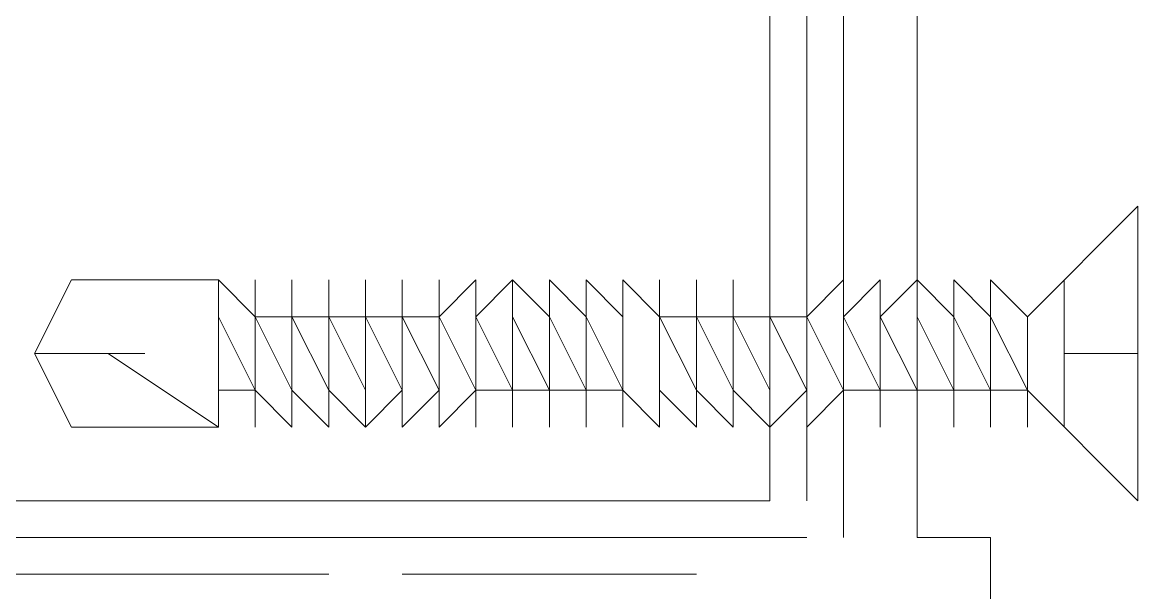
# Model space of a CAD drawing. Header units: millimetres. Extents: x 906 to 41302, y 848 to 28850.
# Drawn here: x 18490.86 to 18522.96, y 17351.92 to 17368.32 of the extents above; entities that cross this region are included whole.
import ezdxf

# ---------------------------------------------------------------- set-up
doc = ezdxf.new("R2010")
doc.units = ezdxf.units.MM
doc.layers.add('PDF_X-단위세대$및$주동평면도$A-DOOR', color=7, linetype='Continuous')

msp = doc.modelspace()

# ---------------------------------------------------------------- linework, layer by layer
at = {"layer": 'PDF_X-단위세대$및$주동평면도$A-DOOR', "lineweight": 9}
for points in [[(18477.453, 17354.561), (18477.453, 17384.194), (18478.512, 17384.194), (18478.512, 17354.561), (18512.378, 17354.561), (18512.378, 17395.836), (18508.145, 17395.836), (18508.145, 17396.894), (18512.378, 17396.894)], [(18514.495, 17353.503), (18514.495, 17396.894)], [(18513.437, 17395.836), (18513.437, 17354.561)], [(18516.612, 17395.836), (18516.612, 17353.503), (18518.728, 17353.503), (18518.728, 17350.328), (18515.553, 17349.269), (18515.553, 17350.328)], [(18519.787, 17357.736), (18522.962, 17354.561), (18522.962, 17363.028), (18519.787, 17359.853), (18519.787, 17357.736), (18522.962, 17354.561), (18522.962, 17363.028), (18519.787, 17359.853), (18519.787, 17358.794)], [(18522.962, 17363.028), (18522.962, 17363.028)], [(18492.27, 17360.911), (18492.27, 17360.911)], [(18496.503, 17360.911), (18496.503, 17360.911)], [(18496.503, 17360.911), (18496.503, 17360.911)], [(18496.503, 17360.911), (18496.503, 17360.911)], [(18496.503, 17360.911), (18496.503, 17360.911)], [(18496.503, 17360.911), (18496.503, 17360.911)], [(18497.562, 17360.911), (18497.562, 17360.911)], [(18497.562, 17360.911), (18497.562, 17360.911)], [(18497.562, 17360.911), (18497.562, 17360.911)], [(18497.562, 17360.911), (18497.562, 17360.911)], [(18498.62, 17360.911), (18498.62, 17360.911)], [(18498.62, 17360.911), (18498.62, 17360.911)], [(18499.678, 17360.911), (18499.678, 17360.911)], [(18499.678, 17357.736), (18499.678, 17359.853), (18499.678, 17360.911)], [(18499.678, 17360.911), (18499.678, 17360.911)], [(18500.737, 17360.911), (18500.737, 17360.911)], [(18500.737, 17360.911), (18500.737, 17360.911)], [(18500.737, 17360.911), (18500.737, 17360.911)], [(18500.737, 17360.911), (18500.737, 17360.911)], [(18501.795, 17356.678), (18502.853, 17357.736), (18502.853, 17359.853), (18503.912, 17357.736), (18503.912, 17359.853), (18504.97, 17357.736), (18504.97, 17359.853), (18504.97, 17360.911), (18503.912, 17359.853), (18503.912, 17360.911), (18502.853, 17359.853), (18501.795, 17359.853), (18501.795, 17357.736)], [(18501.795, 17360.911), (18501.795, 17360.911)], [(18501.795, 17360.911), (18501.795, 17360.911)], [(18502.853, 17360.911), (18502.853, 17360.911)], [(18502.853, 17360.911), (18502.853, 17360.911)], [(18503.912, 17360.911), (18503.912, 17360.911)], [(18503.912, 17360.911), (18503.912, 17360.911)], [(18504.97, 17360.911), (18504.97, 17360.911)], [(18504.97, 17360.911), (18504.97, 17360.911)], [(18504.97, 17360.911), (18504.97, 17360.911)], [(18504.97, 17360.911), (18504.97, 17360.911)], [(18504.97, 17360.911), (18504.97, 17360.911)], [(18504.97, 17360.911), (18504.97, 17360.911)], [(18506.028, 17360.911), (18506.028, 17360.911)], [(18506.028, 17360.911), (18506.028, 17360.911)], [(18506.028, 17360.911), (18506.028, 17360.911)], [(18506.028, 17360.911), (18506.028, 17360.911)], [(18507.087, 17360.911), (18507.087, 17360.911)], [(18507.087, 17359.853), (18508.145, 17357.736), (18508.145, 17359.853), (18508.145, 17360.911), (18508.145, 17359.853), (18508.145, 17360.911), (18509.203, 17359.853)], [(18507.087, 17360.911), (18507.087, 17360.911)], [(18508.145, 17360.911), (18508.145, 17360.911)], [(18509.203, 17360.911), (18509.203, 17360.911)], [(18509.203, 17360.911), (18509.203, 17360.911)], [(18509.203, 17360.911), (18509.203, 17360.911)], [(18509.203, 17360.911), (18509.203, 17360.911)], [(18510.262, 17360.911), (18510.262, 17360.911)], [(18510.262, 17360.911), (18510.262, 17360.911)], [(18510.262, 17360.911), (18510.262, 17360.911)], [(18510.262, 17360.911), (18510.262, 17360.911)], [(18511.32, 17360.911), (18511.32, 17360.911)], [(18512.378, 17359.853), (18512.378, 17360.911), (18512.378, 17359.853), (18511.32, 17359.853), (18511.32, 17357.736)], [(18511.32, 17360.911), (18511.32, 17360.911)], [(18512.378, 17360.911), (18512.378, 17360.911)], [(18512.378, 17360.911), (18512.378, 17360.911)], [(18512.378, 17360.911), (18512.378, 17360.911)], [(18512.378, 17360.911), (18512.378, 17360.911)], [(18513.437, 17360.911), (18513.437, 17360.911)], [(18513.437, 17360.911), (18513.437, 17360.911)], [(18513.437, 17360.911), (18513.437, 17360.911)], [(18513.437, 17360.911), (18513.437, 17360.911)], [(18514.495, 17360.911), (18514.495, 17360.911)], [(18514.495, 17360.911), (18514.495, 17360.911)], [(18514.495, 17360.911), (18514.495, 17360.911)], [(18514.495, 17360.911), (18514.495, 17360.911)], [(18515.553, 17359.853), (18516.612, 17360.911), (18516.612, 17359.853), (18516.612, 17360.911), (18517.67, 17359.853), (18517.67, 17360.911), (18518.728, 17359.853)], [(18515.553, 17360.911), (18515.553, 17360.911)], [(18515.553, 17360.911), (18515.553, 17360.911)], [(18515.553, 17360.911), (18515.553, 17360.911)], [(18515.553, 17360.911), (18515.553, 17360.911)], [(18516.612, 17360.911), (18516.612, 17360.911)], [(18517.67, 17360.911), (18517.67, 17360.911)], [(18518.728, 17360.911), (18518.728, 17360.911)], [(18520.845, 17360.911), (18520.845, 17356.678)], [(18496.503, 17359.853), (18496.503, 17359.853)], [(18496.503, 17359.853), (18496.503, 17359.853)], [(18496.503, 17359.853), (18496.503, 17359.853)], [(18496.503, 17359.853), (18496.503, 17359.853)], [(18496.503, 17359.853), (18496.503, 17359.853)], [(18496.503, 17357.736), (18496.503, 17359.853), (18496.503, 17357.736)], [(18496.503, 17359.853), (18496.503, 17359.853)], [(18497.562, 17357.736), (18497.562, 17359.853), (18497.562, 17357.736)], [(18497.562, 17359.853), (18497.562, 17359.853)], [(18497.562, 17357.736), (18497.562, 17359.853), (18497.562, 17357.736)], [(18497.562, 17359.853), (18497.562, 17359.853)], [(18497.562, 17359.853), (18497.562, 17359.853)], [(18497.562, 17359.853), (18497.562, 17359.853)], [(18497.562, 17359.853), (18497.562, 17359.853)], [(18497.562, 17359.853), (18497.562, 17359.853)], [(18497.562, 17359.853), (18497.562, 17359.853)], [(18497.562, 17359.853), (18497.562, 17359.853)], [(18497.562, 17359.853), (18497.562, 17359.853)], [(18497.562, 17359.853), (18497.562, 17359.853)], [(18498.62, 17359.853), (18498.62, 17359.853)], [(18498.62, 17359.853), (18498.62, 17359.853)], [(18498.62, 17359.853), (18498.62, 17357.736)], [(18498.62, 17359.853), (18498.62, 17359.853)], [(18498.62, 17359.853), (18498.62, 17359.853)], [(18498.62, 17359.853), (18498.62, 17359.853)], [(18499.678, 17359.853), (18499.678, 17359.853)], [(18499.678, 17359.853), (18499.678, 17359.853)], [(18499.678, 17359.853), (18499.678, 17359.853)], [(18499.678, 17359.853), (18499.678, 17359.853)], [(18499.678, 17359.853), (18499.678, 17359.853)], [(18499.678, 17359.853), (18499.678, 17359.853)], [(18499.678, 17359.853), (18499.678, 17359.853)], [(18499.678, 17359.853), (18499.678, 17359.853)], [(18500.737, 17359.853), (18500.737, 17359.853)], [(18500.737, 17359.853), (18500.737, 17359.853)], [(18500.737, 17359.853), (18500.737, 17359.853)], [(18500.737, 17359.853), (18500.737, 17359.853)], [(18500.737, 17359.853), (18500.737, 17359.853)], [(18500.737, 17359.853), (18500.737, 17359.853)], [(18500.737, 17359.853), (18500.737, 17359.853)], [(18500.737, 17359.853), (18500.737, 17359.853)], [(18500.737, 17359.853), (18500.737, 17359.853)], [(18500.737, 17359.853), (18500.737, 17359.853)], [(18500.737, 17359.853), (18500.737, 17359.853)], [(18501.795, 17359.853), (18501.795, 17359.853)], [(18501.795, 17359.853), (18501.795, 17359.853)], [(18501.795, 17359.853), (18501.795, 17359.853)], [(18501.795, 17359.853), (18501.795, 17359.853)], [(18501.795, 17359.853), (18501.795, 17359.853)], [(18501.795, 17359.853), (18501.795, 17359.853)], [(18502.853, 17359.853), (18502.853, 17359.853)], [(18502.853, 17359.853), (18502.853, 17359.853)], [(18503.912, 17357.736), (18502.853, 17359.853), (18503.912, 17357.736)], [(18502.853, 17359.853), (18502.853, 17359.853)], [(18502.853, 17359.853), (18502.853, 17359.853)], [(18502.853, 17359.853), (18502.853, 17359.853)], [(18503.912, 17359.853), (18503.912, 17359.853)], [(18503.912, 17359.853), (18503.912, 17359.853)], [(18503.912, 17359.853), (18503.912, 17359.853)], [(18503.912, 17359.853), (18503.912, 17359.853)], [(18504.97, 17359.853), (18504.97, 17359.853)], [(18504.97, 17359.853), (18504.97, 17359.853)], [(18504.97, 17359.853), (18504.97, 17359.853)], [(18504.97, 17359.853), (18504.97, 17359.853)], [(18504.97, 17359.853), (18504.97, 17359.853)], [(18504.97, 17359.853), (18504.97, 17359.853)], [(18506.028, 17359.853), (18506.028, 17359.853)], [(18506.028, 17359.853), (18506.028, 17359.853)], [(18506.028, 17359.853), (18506.028, 17359.853)], [(18506.028, 17359.853), (18506.028, 17359.853)], [(18506.028, 17359.853), (18506.028, 17359.853)], [(18507.087, 17359.853), (18507.087, 17359.853)], [(18507.087, 17359.853), (18507.087, 17359.853)], [(18507.087, 17359.853), (18507.087, 17359.853)], [(18507.087, 17359.853), (18507.087, 17359.853)], [(18507.087, 17359.853), (18507.087, 17359.853)], [(18508.145, 17359.853), (18508.145, 17357.736), (18508.145, 17359.853)], [(18508.145, 17359.853), (18508.145, 17359.853)], [(18508.145, 17359.853), (18508.145, 17359.853)], [(18508.145, 17359.853), (18508.145, 17359.853)], [(18509.203, 17359.853), (18509.203, 17359.853)], [(18509.203, 17359.853), (18509.203, 17359.853)], [(18509.203, 17357.736), (18509.203, 17359.853), (18509.203, 17357.736)], [(18509.203, 17359.853), (18509.203, 17359.853)], [(18509.203, 17359.853), (18509.203, 17359.853)], [(18509.203, 17359.853), (18509.203, 17359.853)], [(18509.203, 17359.853), (18509.203, 17359.853)], [(18509.203, 17359.853), (18509.203, 17359.853)], [(18509.203, 17359.853), (18509.203, 17359.853)], [(18509.203, 17359.853), (18509.203, 17359.853)], [(18509.203, 17359.853), (18509.203, 17359.853)], [(18509.203, 17357.736), (18509.203, 17359.853), (18509.203, 17357.736)], [(18509.203, 17359.853), (18509.203, 17359.853)], [(18509.203, 17359.853), (18509.203, 17359.853)], [(18510.262, 17359.853), (18510.262, 17359.853)], [(18510.262, 17359.853), (18510.262, 17359.853)], [(18510.262, 17359.853), (18510.262, 17359.853)], [(18510.262, 17359.853), (18510.262, 17359.853)], [(18510.262, 17359.853), (18510.262, 17359.853)], [(18510.262, 17359.853), (18510.262, 17359.853)], [(18511.32, 17359.853), (18511.32, 17359.853)], [(18511.32, 17359.853), (18511.32, 17359.853)], [(18511.32, 17359.853), (18511.32, 17359.853)], [(18511.32, 17359.853), (18511.32, 17359.853)], [(18512.378, 17359.853), (18512.378, 17359.853)], [(18512.378, 17359.853), (18512.378, 17359.853)], [(18512.378, 17359.853), (18512.378, 17359.853)], [(18512.378, 17359.853), (18512.378, 17359.853)], [(18512.378, 17359.853), (18512.378, 17359.853)], [(18512.378, 17359.853), (18512.378, 17359.853)], [(18512.378, 17359.853), (18512.378, 17359.853)], [(18512.378, 17359.853), (18512.378, 17359.853)], [(18513.437, 17359.853), (18513.437, 17359.853)], [(18513.437, 17359.853), (18513.437, 17359.853)], [(18513.437, 17359.853), (18513.437, 17359.853)], [(18513.437, 17359.853), (18513.437, 17359.853)], [(18513.437, 17359.853), (18513.437, 17359.853)], [(18513.437, 17359.853), (18513.437, 17359.853)], [(18514.495, 17357.736), (18513.437, 17359.853), (18514.495, 17357.736)], [(18513.437, 17359.853), (18513.437, 17359.853)], [(18514.495, 17357.736), (18513.437, 17359.853), (18514.495, 17357.736)], [(18513.437, 17359.853), (18513.437, 17359.853)], [(18513.437, 17359.853), (18513.437, 17359.853)], [(18513.437, 17359.853), (18513.437, 17359.853)], [(18513.437, 17359.853), (18513.437, 17359.853)], [(18513.437, 17359.853), (18513.437, 17359.853)], [(18514.495, 17359.853), (18514.495, 17359.853)], [(18514.495, 17359.853), (18514.495, 17359.853)], [(18514.495, 17359.853), (18514.495, 17359.853)], [(18514.495, 17359.853), (18514.495, 17359.853)], [(18514.495, 17359.853), (18514.495, 17359.853)], [(18514.495, 17359.853), (18514.495, 17359.853)], [(18515.553, 17359.853), (18515.553, 17359.853)], [(18515.553, 17357.736), (18516.612, 17357.736), (18515.553, 17359.853), (18515.553, 17357.736), (18516.612, 17357.736), (18517.67, 17357.736), (18518.728, 17357.736)], [(18515.553, 17359.853), (18515.553, 17359.853)], [(18515.553, 17359.853), (18515.553, 17359.853)], [(18516.612, 17359.853), (18516.612, 17359.853)], [(18516.612, 17359.853), (18516.612, 17359.853)], [(18516.612, 17359.853), (18516.612, 17359.853)], [(18517.67, 17359.853), (18517.67, 17359.853)], [(18517.67, 17359.853), (18517.67, 17359.853)], [(18518.728, 17359.853), (18518.728, 17359.853)], [(18518.728, 17359.853), (18518.728, 17359.853)], [(18518.728, 17359.853), (18518.728, 17359.853)], [(18519.787, 17359.853), (18519.787, 17359.853)], [(18519.787, 17359.853), (18519.787, 17359.853)], [(18519.787, 17359.853), (18519.787, 17359.853)], [(18519.787, 17359.853), (18519.787, 17359.853)], [(18496.503, 17356.678), (18493.328, 17358.794), (18491.212, 17358.794), (18494.387, 17358.794)], [(18491.212, 17358.794), (18491.212, 17358.794)], [(18522.962, 17358.794), (18520.845, 17358.794), (18522.962, 17358.794)], [(18496.503, 17357.736), (18496.503, 17357.736)], [(18497.562, 17357.736), (18497.562, 17357.736)], [(18497.562, 17357.736), (18497.562, 17357.736)], [(18497.562, 17357.736), (18497.562, 17357.736)], [(18497.562, 17357.736), (18497.562, 17357.736)], [(18497.562, 17357.736), (18497.562, 17357.736)], [(18497.562, 17357.736), (18497.562, 17357.736)], [(18497.562, 17357.736), (18497.562, 17357.736)], [(18497.562, 17357.736), (18497.562, 17357.736)], [(18497.562, 17357.736), (18497.562, 17357.736)], [(18497.562, 17357.736), (18497.562, 17357.736)], [(18498.62, 17357.736), (18498.62, 17357.736)], [(18498.62, 17357.736), (18498.62, 17357.736)], [(18498.62, 17357.736), (18498.62, 17357.736)], [(18498.62, 17357.736), (18498.62, 17357.736)], [(18498.62, 17357.736), (18498.62, 17357.736)], [(18498.62, 17357.736), (18498.62, 17357.736)], [(18499.678, 17356.678), (18499.678, 17357.736), (18500.737, 17356.678), (18500.737, 17357.736)], [(18499.678, 17357.736), (18499.678, 17357.736)], [(18499.678, 17357.736), (18499.678, 17357.736)], [(18499.678, 17357.736), (18499.678, 17357.736)], [(18499.678, 17357.736), (18499.678, 17357.736)], [(18500.737, 17357.736), (18500.737, 17357.736)], [(18500.737, 17357.736), (18500.737, 17357.736)], [(18500.737, 17357.736), (18500.737, 17357.736)], [(18500.737, 17357.736), (18500.737, 17357.736)], [(18500.737, 17357.736), (18500.737, 17357.736)], [(18501.795, 17357.736), (18501.795, 17357.736)], [(18501.795, 17357.736), (18501.795, 17357.736)], [(18501.795, 17357.736), (18501.795, 17357.736)], [(18501.795, 17357.736), (18501.795, 17357.736)], [(18501.795, 17357.736), (18501.795, 17357.736)], [(18501.795, 17357.736), (18501.795, 17357.736)], [(18502.853, 17356.678), (18503.912, 17357.736)], [(18502.853, 17357.736), (18502.853, 17357.736)], [(18502.853, 17357.736), (18502.853, 17357.736)], [(18502.853, 17357.736), (18502.853, 17357.736)], [(18503.912, 17357.736), (18503.912, 17357.736)], [(18503.912, 17357.736), (18503.912, 17357.736)], [(18503.912, 17357.736), (18503.912, 17357.736)], [(18503.912, 17357.736), (18503.912, 17357.736)], [(18503.912, 17357.736), (18503.912, 17357.736)], [(18504.97, 17356.678), (18504.97, 17357.736)], [(18504.97, 17357.736), (18504.97, 17357.736)], [(18504.97, 17357.736), (18504.97, 17357.736)], [(18504.97, 17357.736), (18504.97, 17357.736)], [(18504.97, 17357.736), (18504.97, 17357.736)], [(18506.028, 17357.736), (18506.028, 17357.736)], [(18506.028, 17357.736), (18506.028, 17357.736)], [(18506.028, 17357.736), (18506.028, 17357.736)], [(18506.028, 17357.736), (18506.028, 17357.736)], [(18506.028, 17357.736), (18506.028, 17357.736)], [(18506.028, 17357.736), (18506.028, 17357.736)], [(18506.028, 17357.736), (18506.028, 17357.736)], [(18506.028, 17357.736), (18506.028, 17357.736)], [(18506.028, 17357.736), (18506.028, 17357.736)], [(18506.028, 17357.736), (18506.028, 17357.736)], [(18506.028, 17357.736), (18506.028, 17357.736)], [(18507.087, 17357.736), (18507.087, 17357.736)], [(18507.087, 17357.736), (18507.087, 17357.736)], [(18507.087, 17357.736), (18507.087, 17357.736)], [(18507.087, 17357.736), (18507.087, 17357.736)], [(18507.087, 17357.736), (18507.087, 17357.736)], [(18507.087, 17357.736), (18507.087, 17357.736)], [(18507.087, 17357.736), (18507.087, 17357.736)], [(18507.087, 17357.736), (18507.087, 17357.736)], [(18508.145, 17357.736), (18508.145, 17357.736)], [(18508.145, 17356.678), (18508.145, 17357.736)], [(18508.145, 17357.736), (18508.145, 17357.736)], [(18508.145, 17357.736), (18508.145, 17357.736)], [(18508.145, 17357.736), (18508.145, 17357.736)], [(18508.145, 17357.736), (18508.145, 17357.736)], [(18508.145, 17357.736), (18508.145, 17357.736)], [(18509.203, 17357.736), (18509.203, 17357.736)], [(18509.203, 17357.736), (18509.203, 17357.736)], [(18509.203, 17357.736), (18509.203, 17357.736)], [(18509.203, 17357.736), (18509.203, 17357.736)], [(18510.262, 17357.736), (18510.262, 17357.736)], [(18510.262, 17357.736), (18510.262, 17357.736)], [(18510.262, 17357.736), (18510.262, 17357.736)], [(18510.262, 17357.736), (18510.262, 17357.736)], [(18510.262, 17357.736), (18510.262, 17357.736)], [(18510.262, 17357.736), (18510.262, 17357.736)], [(18510.262, 17357.736), (18510.262, 17357.736)], [(18510.262, 17357.736), (18510.262, 17357.736)], [(18511.32, 17357.736), (18511.32, 17357.736)], [(18511.32, 17357.736), (18511.32, 17357.736)], [(18511.32, 17357.736), (18511.32, 17357.736)], [(18511.32, 17357.736), (18511.32, 17357.736)], [(18511.32, 17357.736), (18511.32, 17357.736)], [(18511.32, 17357.736), (18511.32, 17357.736)], [(18512.378, 17357.736), (18512.378, 17357.736)], [(18512.378, 17357.736), (18512.378, 17357.736)], [(18512.378, 17356.678), (18512.378, 17357.736)], [(18512.378, 17357.736), (18512.378, 17357.736)], [(18512.378, 17357.736), (18512.378, 17357.736)], [(18512.378, 17357.736), (18512.378, 17357.736)], [(18512.378, 17357.736), (18512.378, 17357.736)], [(18513.437, 17357.736), (18513.437, 17357.736)], [(18513.437, 17357.736), (18513.437, 17357.736)], [(18513.437, 17357.736), (18513.437, 17357.736)], [(18513.437, 17357.736), (18513.437, 17357.736)], [(18513.437, 17357.736), (18513.437, 17357.736)], [(18513.437, 17357.736), (18513.437, 17357.736)], [(18514.495, 17357.736), (18514.495, 17357.736)], [(18514.495, 17357.736), (18514.495, 17357.736)], [(18514.495, 17357.736), (18514.495, 17357.736)], [(18514.495, 17357.736), (18514.495, 17357.736)], [(18514.495, 17357.736), (18514.495, 17357.736)], [(18514.495, 17357.736), (18514.495, 17357.736)], [(18514.495, 17357.736), (18514.495, 17357.736)], [(18514.495, 17357.736), (18514.495, 17357.736)], [(18514.495, 17357.736), (18514.495, 17357.736)], [(18514.495, 17357.736), (18514.495, 17357.736)], [(18514.495, 17357.736), (18514.495, 17357.736)], [(18514.495, 17357.736), (18514.495, 17357.736)], [(18515.553, 17357.736), (18515.553, 17357.736)], [(18515.553, 17357.736), (18515.553, 17357.736)], [(18515.553, 17357.736), (18515.553, 17357.736)], [(18515.553, 17357.736), (18515.553, 17357.736)], [(18515.553, 17357.736), (18515.553, 17357.736)], [(18515.553, 17357.736), (18515.553, 17357.736)], [(18515.553, 17357.736), (18515.553, 17357.736)], [(18515.553, 17357.736), (18515.553, 17357.736)], [(18515.553, 17357.736), (18515.553, 17357.736)], [(18515.553, 17357.736), (18515.553, 17357.736)], [(18516.612, 17357.736), (18516.612, 17357.736)], [(18516.612, 17357.736), (18516.612, 17357.736)], [(18516.612, 17357.736), (18516.612, 17357.736)], [(18516.612, 17356.678), (18516.612, 17357.736), (18516.612, 17356.678)], [(18516.612, 17357.736), (18516.612, 17357.736)], [(18517.67, 17356.678), (18517.67, 17357.736), (18517.67, 17356.678)], [(18517.67, 17357.736), (18517.67, 17357.736)], [(18517.67, 17357.736), (18517.67, 17357.736)], [(18517.67, 17357.736), (18517.67, 17357.736)], [(18517.67, 17357.736), (18517.67, 17357.736)], [(18518.728, 17357.736), (18518.728, 17356.678), (18518.728, 17357.736)], [(18518.728, 17357.736), (18518.728, 17357.736)], [(18518.728, 17357.736), (18518.728, 17357.736)], [(18518.728, 17357.736), (18518.728, 17357.736)], [(18519.787, 17357.736), (18519.787, 17357.736)], [(18519.787, 17357.736), (18519.787, 17357.736)], [(18519.787, 17357.736), (18519.787, 17357.736)], [(18496.503, 17356.678), (18496.503, 17356.678)], [(18497.562, 17356.678), (18497.562, 17356.678)], [(18497.562, 17356.678), (18497.562, 17356.678)], [(18497.562, 17356.678), (18497.562, 17356.678)], [(18497.562, 17356.678), (18497.562, 17356.678)], [(18498.62, 17356.678), (18498.62, 17356.678)], [(18498.62, 17356.678), (18498.62, 17356.678)], [(18498.62, 17356.678), (18498.62, 17356.678)], [(18499.678, 17356.678), (18499.678, 17356.678)], [(18499.678, 17356.678), (18499.678, 17356.678)], [(18500.737, 17356.678), (18500.737, 17356.678)], [(18500.737, 17356.678), (18500.737, 17356.678)], [(18500.737, 17356.678), (18500.737, 17356.678)], [(18500.737, 17356.678), (18500.737, 17356.678)], [(18500.737, 17356.678), (18500.737, 17356.678)], [(18500.737, 17356.678), (18500.737, 17356.678)], [(18501.795, 17356.678), (18501.795, 17356.678)], [(18501.795, 17356.678), (18501.795, 17356.678)], [(18502.853, 17356.678), (18502.853, 17356.678)], [(18502.853, 17356.678), (18502.853, 17356.678)], [(18503.912, 17356.678), (18503.912, 17356.678)], [(18503.912, 17356.678), (18503.912, 17356.678)], [(18504.97, 17356.678), (18504.97, 17356.678)], [(18504.97, 17356.678), (18504.97, 17356.678)], [(18506.028, 17356.678), (18506.028, 17356.678)], [(18506.028, 17356.678), (18506.028, 17356.678)], [(18506.028, 17356.678), (18506.028, 17356.678)], [(18506.028, 17356.678), (18506.028, 17356.678)], [(18507.087, 17356.678), (18507.087, 17356.678)], [(18507.087, 17356.678), (18507.087, 17356.678)], [(18507.087, 17356.678), (18507.087, 17356.678)], [(18507.087, 17356.678), (18507.087, 17356.678)], [(18508.145, 17356.678), (18508.145, 17356.678)], [(18508.145, 17356.678), (18508.145, 17356.678)], [(18509.203, 17356.678), (18509.203, 17356.678)], [(18509.203, 17356.678), (18509.203, 17356.678)], [(18510.262, 17356.678), (18510.262, 17356.678)], [(18510.262, 17356.678), (18510.262, 17356.678)], [(18510.262, 17356.678), (18510.262, 17356.678)], [(18510.262, 17356.678), (18510.262, 17356.678)], [(18511.32, 17356.678), (18511.32, 17356.678)], [(18511.32, 17356.678), (18511.32, 17356.678)], [(18511.32, 17356.678), (18511.32, 17356.678)], [(18511.32, 17356.678), (18511.32, 17356.678)], [(18512.378, 17356.678), (18512.378, 17356.678)], [(18512.378, 17356.678), (18512.378, 17356.678)], [(18512.378, 17356.678), (18512.378, 17356.678)], [(18512.378, 17356.678), (18512.378, 17356.678)], [(18512.378, 17356.678), (18512.378, 17356.678)], [(18512.378, 17356.678), (18512.378, 17356.678)], [(18513.437, 17356.678), (18513.437, 17356.678)], [(18513.437, 17356.678), (18513.437, 17356.678)], [(18513.437, 17356.678), (18513.437, 17356.678)], [(18513.437, 17356.678), (18513.437, 17356.678)], [(18514.495, 17356.678), (18514.495, 17356.678)], [(18514.495, 17356.678), (18514.495, 17356.678)], [(18514.495, 17356.678), (18514.495, 17356.678)], [(18514.495, 17356.678), (18514.495, 17356.678)], [(18515.553, 17356.678), (18515.553, 17356.678)], [(18515.553, 17356.678), (18515.553, 17356.678)], [(18515.553, 17356.678), (18515.553, 17356.678)], [(18515.553, 17356.678), (18515.553, 17356.678)], [(18516.612, 17356.678), (18516.612, 17356.678)], [(18517.67, 17356.678), (18517.67, 17356.678)], [(18518.728, 17356.678), (18518.728, 17356.678)], [(18519.787, 17356.678), (18519.787, 17356.678)], [(18512.378, 17354.561), (18512.378, 17354.561)], [(18512.378, 17354.561), (18512.378, 17354.561)], [(18513.437, 17353.503), (18477.453, 17353.503)], [(18512.378, 17353.503), (18478.512, 17353.503)], [(18512.378, 17353.503), (18512.378, 17353.503)], [(18513.437, 17353.503), (18513.437, 17353.503)], [(18514.495, 17353.503), (18514.495, 17353.503)], [(18516.612, 17353.503), (18516.612, 17353.503)], [(18518.728, 17353.503), (18518.728, 17353.503)], [(18499.678, 17352.444), (18477.453, 17352.444)], [(18499.678, 17352.444), (18499.678, 17352.444)], [(18510.262, 17352.444), (18501.795, 17352.444)], [(18501.795, 17352.444), (18501.795, 17352.444)], [(18510.262, 17352.444), (18510.262, 17352.444)]]:
    msp.add_lwpolyline(points, dxfattribs=at)
for points in [[(18492.27, 17356.678), (18491.212, 17358.794), (18492.27, 17360.911), (18496.503, 17360.911), (18496.503, 17356.678)], [(18497.562, 17357.736), (18496.503, 17359.853), (18496.503, 17360.911), (18497.562, 17359.853), (18497.562, 17357.736), (18497.562, 17356.678)], [(18497.562, 17357.736), (18496.503, 17359.853), (18496.503, 17360.911), (18497.562, 17359.853), (18497.562, 17357.736), (18497.562, 17356.678)], [(18497.562, 17359.853), (18498.62, 17357.736), (18498.62, 17356.678), (18497.562, 17357.736), (18497.562, 17356.678), (18497.562, 17357.736), (18496.503, 17357.736), (18496.503, 17359.853), (18496.503, 17360.911), (18497.562, 17359.853), (18497.562, 17360.911)], [(18498.62, 17356.678), (18497.562, 17357.736), (18497.562, 17356.678), (18497.562, 17357.736), (18496.503, 17359.853), (18496.503, 17360.911), (18497.562, 17359.853), (18497.562, 17360.911), (18497.562, 17359.853), (18498.62, 17359.853), (18498.62, 17360.911), (18498.62, 17359.853), (18499.678, 17359.853), (18499.678, 17360.911), (18499.678, 17359.853), (18500.737, 17359.853), (18500.737, 17360.911), (18500.737, 17359.853), (18501.795, 17359.853), (18501.795, 17360.911), (18501.795, 17359.853), (18502.853, 17359.853), (18502.853, 17360.911), (18502.853, 17359.853), (18503.912, 17360.911), (18503.912, 17359.853), (18504.97, 17360.911), (18504.97, 17359.853), (18504.97, 17360.911), (18506.028, 17359.853), (18506.028, 17360.911), (18507.087, 17359.853), (18507.087, 17360.911), (18508.145, 17359.853), (18508.145, 17360.911), (18509.203, 17359.853), (18509.203, 17360.911), (18509.203, 17359.853), (18510.262, 17359.853), (18510.262, 17360.911), (18510.262, 17359.853), (18511.32, 17359.853), (18511.32, 17360.911), (18511.32, 17359.853), (18512.378, 17359.853), (18512.378, 17360.911), (18512.378, 17359.853), (18513.437, 17359.853), (18513.437, 17360.911), (18513.437, 17359.853), (18514.495, 17360.911), (18514.495, 17359.853), (18515.553, 17360.911), (18515.553, 17359.853), (18516.612, 17357.736), (18515.553, 17357.736), (18515.553, 17356.678), (18515.553, 17357.736), (18514.495, 17357.736), (18514.495, 17356.678), (18514.495, 17357.736), (18513.437, 17356.678), (18513.437, 17357.736), (18512.378, 17356.678), (18512.378, 17357.736), (18512.378, 17356.678), (18511.32, 17357.736), (18511.32, 17356.678), (18510.262, 17357.736), (18510.262, 17356.678), (18509.203, 17357.736), (18509.203, 17356.678), (18508.145, 17357.736), (18508.145, 17356.678), (18508.145, 17357.736), (18507.087, 17357.736), (18507.087, 17356.678), (18507.087, 17357.736), (18506.028, 17357.736), (18506.028, 17356.678), (18506.028, 17357.736), (18504.97, 17357.736), (18504.97, 17356.678), (18504.97, 17357.736), (18503.912, 17357.736), (18503.912, 17356.678), (18503.912, 17357.736), (18502.853, 17356.678), (18502.853, 17357.736), (18501.795, 17356.678), (18501.795, 17357.736), (18500.737, 17356.678), (18500.737, 17357.736), (18500.737, 17356.678), (18499.678, 17357.736), (18499.678, 17356.678), (18498.62, 17357.736)], [(18497.562, 17359.853), (18498.62, 17357.736), (18498.62, 17356.678), (18497.562, 17357.736), (18497.562, 17359.853), (18497.562, 17360.911)], [(18497.562, 17359.853), (18498.62, 17357.736), (18498.62, 17356.678), (18497.562, 17357.736), (18497.562, 17359.853), (18497.562, 17360.911)], [(18498.62, 17359.853), (18499.678, 17357.736), (18499.678, 17356.678), (18498.62, 17357.736), (18498.62, 17359.853), (18498.62, 17360.911)], [(18500.737, 17357.736), (18499.678, 17359.853), (18500.737, 17359.853), (18500.737, 17360.911), (18500.737, 17359.853), (18501.795, 17357.736), (18500.737, 17356.678)], [(18499.678, 17359.853), (18500.737, 17357.736), (18500.737, 17356.678), (18499.678, 17357.736), (18499.678, 17359.853), (18499.678, 17360.911)], [(18500.737, 17357.736), (18500.737, 17359.853), (18500.737, 17360.911), (18500.737, 17359.853), (18501.795, 17357.736), (18500.737, 17356.678)], [(18500.737, 17357.736), (18500.737, 17359.853), (18500.737, 17360.911), (18500.737, 17359.853), (18501.795, 17357.736), (18500.737, 17356.678)], [(18502.853, 17357.736), (18501.795, 17356.678), (18501.795, 17357.736), (18501.795, 17359.853), (18501.795, 17360.911), (18501.795, 17359.853)], [(18503.912, 17357.736), (18502.853, 17359.853), (18503.912, 17360.911), (18503.912, 17359.853), (18503.912, 17357.736), (18503.912, 17356.678)], [(18502.853, 17359.853), (18503.912, 17357.736), (18502.853, 17356.678), (18502.853, 17357.736), (18502.853, 17359.853), (18502.853, 17360.911)], [(18504.97, 17357.736), (18503.912, 17359.853), (18504.97, 17360.911), (18504.97, 17359.853), (18504.97, 17357.736), (18504.97, 17356.678)], [(18506.028, 17359.853), (18506.028, 17357.736), (18506.028, 17356.678), (18506.028, 17357.736), (18504.97, 17359.853), (18504.97, 17360.911)], [(18506.028, 17359.853), (18506.028, 17357.736), (18506.028, 17356.678), (18506.028, 17357.736), (18504.97, 17359.853), (18504.97, 17360.911)], [(18507.087, 17359.853), (18507.087, 17357.736), (18507.087, 17356.678), (18507.087, 17357.736), (18506.028, 17357.736), (18506.028, 17356.678), (18506.028, 17357.736), (18504.97, 17359.853), (18504.97, 17360.911), (18506.028, 17359.853), (18506.028, 17360.911)], [(18507.087, 17357.736), (18506.028, 17359.853), (18506.028, 17360.911), (18507.087, 17359.853), (18507.087, 17357.736), (18507.087, 17356.678)], [(18507.087, 17357.736), (18506.028, 17359.853), (18506.028, 17360.911), (18507.087, 17359.853), (18507.087, 17357.736), (18507.087, 17356.678)], [(18508.145, 17357.736), (18507.087, 17359.853), (18507.087, 17360.911), (18508.145, 17359.853), (18508.145, 17357.736), (18508.145, 17356.678)], [(18508.145, 17360.911), (18509.203, 17359.853), (18509.203, 17357.736), (18509.203, 17356.678), (18508.145, 17357.736), (18508.145, 17359.853)], [(18509.203, 17357.736), (18509.203, 17359.853), (18509.203, 17360.911), (18509.203, 17359.853), (18510.262, 17357.736), (18510.262, 17356.678)], [(18509.203, 17357.736), (18509.203, 17359.853), (18509.203, 17360.911), (18509.203, 17359.853), (18510.262, 17357.736), (18510.262, 17356.678)], [(18510.262, 17359.853), (18511.32, 17357.736), (18511.32, 17356.678), (18510.262, 17357.736), (18510.262, 17356.678), (18509.203, 17357.736), (18509.203, 17359.853), (18509.203, 17360.911), (18509.203, 17359.853), (18510.262, 17359.853), (18510.262, 17360.911)], [(18510.262, 17359.853), (18511.32, 17357.736), (18511.32, 17356.678), (18510.262, 17357.736), (18510.262, 17359.853), (18510.262, 17360.911)], [(18510.262, 17359.853), (18511.32, 17357.736), (18511.32, 17356.678), (18510.262, 17357.736), (18510.262, 17359.853), (18510.262, 17360.911)], [(18511.32, 17359.853), (18512.378, 17357.736), (18512.378, 17356.678), (18511.32, 17357.736), (18511.32, 17359.853), (18511.32, 17360.911)], [(18515.553, 17359.853), (18515.553, 17357.736), (18515.553, 17356.678), (18515.553, 17357.736), (18514.495, 17357.736), (18514.495, 17356.678), (18514.495, 17357.736), (18513.437, 17356.678), (18513.437, 17357.736), (18512.378, 17356.678), (18512.378, 17357.736), (18512.378, 17359.853), (18512.378, 17360.911), (18512.378, 17359.853), (18513.437, 17359.853), (18513.437, 17360.911), (18513.437, 17359.853), (18514.495, 17360.911), (18514.495, 17359.853), (18515.553, 17360.911)], [(18512.378, 17359.853), (18513.437, 17357.736), (18512.378, 17356.678), (18512.378, 17357.736), (18512.378, 17359.853), (18512.378, 17360.911)], [(18512.378, 17359.853), (18513.437, 17357.736), (18512.378, 17356.678), (18512.378, 17357.736), (18512.378, 17359.853), (18512.378, 17360.911)], [(18513.437, 17357.736), (18513.437, 17359.853), (18513.437, 17360.911), (18513.437, 17359.853), (18514.495, 17357.736), (18513.437, 17356.678)], [(18513.437, 17357.736), (18513.437, 17359.853), (18513.437, 17360.911), (18513.437, 17359.853), (18514.495, 17357.736), (18513.437, 17356.678)], [(18514.495, 17359.853), (18514.495, 17357.736), (18514.495, 17356.678), (18514.495, 17357.736), (18513.437, 17359.853), (18514.495, 17360.911)], [(18514.495, 17359.853), (18514.495, 17357.736), (18514.495, 17356.678), (18514.495, 17357.736), (18513.437, 17359.853), (18514.495, 17360.911)], [(18515.553, 17359.853), (18515.553, 17357.736), (18515.553, 17356.678), (18515.553, 17357.736), (18514.495, 17359.853), (18515.553, 17360.911)], [(18515.553, 17359.853), (18515.553, 17357.736), (18515.553, 17356.678), (18515.553, 17357.736), (18514.495, 17359.853), (18515.553, 17360.911)], [(18516.612, 17359.853), (18516.612, 17357.736), (18516.612, 17356.678), (18516.612, 17357.736), (18515.553, 17359.853), (18516.612, 17360.911)], [(18517.67, 17359.853), (18517.67, 17357.736), (18517.67, 17356.678), (18517.67, 17357.736), (18516.612, 17359.853), (18516.612, 17360.911)], [(18518.728, 17357.736), (18517.67, 17359.853), (18517.67, 17360.911), (18518.728, 17359.853), (18518.728, 17357.736), (18518.728, 17356.678)], [(18519.787, 17357.736), (18518.728, 17359.853), (18518.728, 17360.911), (18519.787, 17359.853), (18519.787, 17357.736), (18519.787, 17356.678)], [(18496.503, 17357.736), (18496.503, 17359.853), (18497.562, 17357.736)], [(18498.62, 17357.736), (18497.562, 17359.853), (18498.62, 17359.853)], [(18499.678, 17357.736), (18498.62, 17359.853), (18499.678, 17359.853)], [(18500.737, 17357.736), (18499.678, 17359.853), (18500.737, 17359.853)], [(18500.737, 17357.736), (18499.678, 17359.853), (18500.737, 17359.853)], [(18501.795, 17357.736), (18500.737, 17359.853), (18501.795, 17359.853)], [(18502.853, 17359.853), (18502.853, 17357.736), (18501.795, 17359.853)], [(18503.912, 17357.736), (18503.912, 17359.853), (18504.97, 17357.736)], [(18504.97, 17357.736), (18504.97, 17359.853), (18506.028, 17357.736)], [(18506.028, 17359.853), (18507.087, 17357.736), (18506.028, 17357.736)], [(18506.028, 17359.853), (18506.028, 17357.736), (18507.087, 17357.736)], [(18507.087, 17357.736), (18507.087, 17359.853), (18508.145, 17357.736)], [(18510.262, 17359.853), (18510.262, 17357.736), (18509.203, 17359.853)], [(18510.262, 17359.853), (18510.262, 17357.736), (18509.203, 17359.853)], [(18511.32, 17359.853), (18511.32, 17357.736), (18510.262, 17359.853)], [(18512.378, 17359.853), (18512.378, 17357.736), (18511.32, 17359.853)], [(18513.437, 17359.853), (18513.437, 17357.736), (18512.378, 17359.853)], [(18513.437, 17359.853), (18513.437, 17357.736), (18512.378, 17359.853)], [(18514.495, 17357.736), (18514.495, 17359.853), (18515.553, 17357.736)], [(18514.495, 17359.853), (18515.553, 17357.736), (18514.495, 17357.736)], [(18516.612, 17357.736), (18516.612, 17359.853), (18517.67, 17357.736)], [(18517.67, 17359.853), (18518.728, 17357.736), (18517.67, 17357.736)], [(18518.728, 17359.853), (18519.787, 17357.736), (18518.728, 17357.736)], [(18496.503, 17356.678), (18496.503, 17357.736), (18496.503, 17356.678), (18496.503, 17357.736)], [(18509.203, 17356.678), (18509.203, 17357.736)]]:
    msp.add_lwpolyline(points, close=True, dxfattribs=at)

doc.saveas('drawing.dxf')
